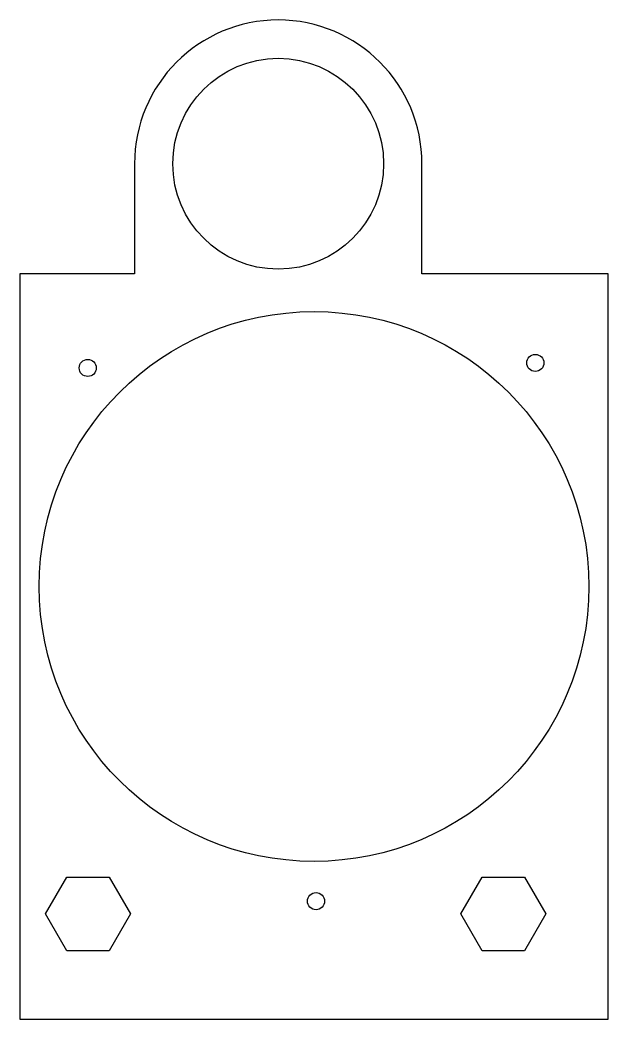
# Model space of a CAD drawing. Header units: inches. Extents: x -1.13 to 1.28, y -1.47 to 2.61.
import ezdxf

# ---------------------------------------------------------------- set-up
doc = ezdxf.new("R2010")
doc.units = ezdxf.units.IN
doc.header["$MEASUREMENT"] = 0

msp = doc.modelspace()

# ---------------------------------------------------------------- linework, layer by layer
msp.add_lwpolyline([(1.2786, 1.575), (0.517, 1.575), (0.517, 2.025, 1), (-0.6598, 2.025), (-0.6598, 1.575), (-1.1286, 1.575), (-1.1286, -1.475), (1.2786, -1.475)], format="xyb", close=True)
for points in [[(-0.9372, -1.196), (-1.0244, -1.045), (-0.9372, -0.894), (-0.7628, -0.894), (-0.6756, -1.045), (-0.7628, -1.196)], [(0.9372, -0.894), (1.0244, -1.045), (0.9372, -1.196), (0.7628, -1.196), (0.6756, -1.045), (0.7628, -0.894)]]:
    msp.add_lwpolyline(points, close=True)
for centre, radius in [((-0.0714, 2.025), 0.4315), ((0.0751, 0.295), 1.125), ((0.9809, 1.2101), 0.035), ((-0.8512, 1.1894), 0.035), ((0.0832, -0.9926), 0.035)]:
    msp.add_circle(centre, radius)

doc.saveas('drawing.dxf')
